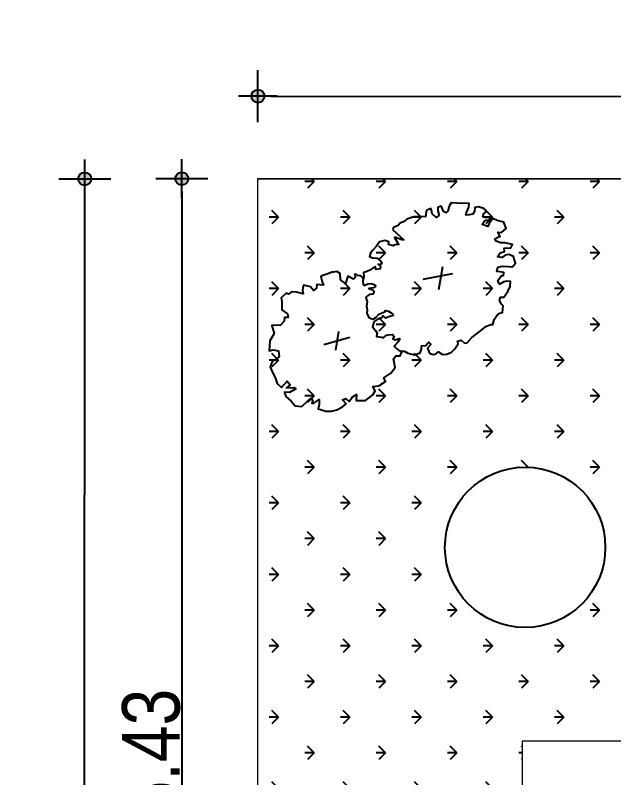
# Model space of a CAD drawing. Header units: inches. Extents: x 203 to 1065, y -1127 to 921.
# Drawn here: x 589.83 to 598.13, y 792.14 to 802.71 of the extents above; entities that cross this region are included whole.
import ezdxf

# ---------------------------------------------------------------- set-up
doc = ezdxf.new("R2010")
doc.units = ezdxf.units.IN
doc.header["$MEASUREMENT"] = 0
doc.header["$PDMODE"] = 35
for name, color, linetype in [('calle', 3, 'Continuous'), ('COTAS', 7, 'Continuous'), ('Vegetación', 102, 'Continuous')]:
    doc.layers.add(name, color=color, linetype=linetype)
doc.styles.add('TECHNICLITE', font='techl___.ttf')
doc.dimstyles.new('1-100', dxfattribs={"dimscale": 0, "dimtxt": 0.09, "dimasz": 0.03, "dimexe": 0.12, "dimexo": 0.2, "dimgap": 0.005, "dimtad": 3, "dimzin": 0, "dimdsep": 46, "dimtxsty": 'TECHNICLITE', "dimblk1": 'COTA', "dimblk2": 'COTA', "dimsah": 1, "dimcen": 2.5, "dimse1": 1, "dimse2": 1, "dimclrd": 7, "dimclre": 7, "dimclrt": 7, "dimadec": 0, "dimazin": 0, "dimtfac": 1, "dimtdec": 6, "dimtmove": 2, "dimatfit": 3, "dimldrblk": 'COTA', "dimfxl": 1, "dimtolj": 1, "dimtzin": 0, "dimarcsym": 0})

# ---------------------------------------------------------------- blocks, each defined once
blk = doc.blocks.new('COTA')
h = blk.add_hatch(color=256)
edge = h.paths.add_edge_path()
edge.add_arc((0, 0), 0.5, 0, 360)
for p, q in [((0, 2), (0, -2)), ((-1.5, 0), (1.5, 0))]:
    blk.add_line(p, q)
blk.add_circle((0, 0), 0.5)
blk = doc.blocks.new('*D142')
at = {"layer": 'COTAS', "color": 7, "lineweight": -2, "transparency": 16777216}
blk.add_line((592.14, 800.262), (592.14, 784.191), dxfattribs=at)
at = {"layer": 'Defpoints', "color": 0, "transparency": 16777216}
for p in [(593.196, 800.442), (592.14, 784.011), (593.196, 784.011)]:
    blk.add_point(p, dxfattribs=at)
at = {"layer": 'COTAS', "color": 7, "lineweight": -2, "transparency": 16777216, "xscale": 0.18, "yscale": 0.18, "zscale": 0.18}
for p, rotation in [((592.14, 800.442), 90), ((592.14, 784.011), 270)]:
    blk.add_blockref('COTA', p, dxfattribs=dict(at, rotation=rotation))
at = {"layer": 'COTAS', "color": 7, "transparency": 16777216, "insert": (591.717, 792.226), "char_height": 0.8, "attachment_point": 5, "rotation": 90, "style": 'TECHNICLITE'}
blk.add_mtext('\\A1;16.43', dxfattribs=at)
blk = doc.blocks.new('*D139')
at = {"layer": 'COTAS', "color": 7, "lineweight": -2, "transparency": 16777216}
blk.add_line((590.746, 632.543), (590.794, 800.259), dxfattribs=at)
at = {"layer": 'Defpoints', "color": 0, "transparency": 16777216}
for p in [(590.794, 800.439), (594.322, 800.438), (594.274, 632.362)]:
    blk.add_point(p, dxfattribs=at)
at = {"layer": 'COTAS', "color": 7, "lineweight": -2, "transparency": 16777216, "xscale": 0.18, "yscale": 0.18, "zscale": 0.18}
for p, rotation in [((590.794, 800.439), 89.98356313215639), ((590.746, 632.363), 269.9835631321563)]:
    blk.add_blockref('COTA', p, dxfattribs=dict(at, rotation=rotation))
at = {"layer": 'COTAS', "color": 7, "transparency": 16777216, "insert": (590.355, 716.401), "char_height": 0.8, "attachment_point": 5, "rotation": 89.9836, "style": 'TECHNICLITE'}
blk.add_mtext('\\A1;168.07', dxfattribs=at)
blk = doc.blocks.new('*D140')
at = {"layer": 'COTAS', "color": 7, "lineweight": -2, "transparency": 16777216}
blk.add_line((593.375, 801.584), (657.625, 801.567), dxfattribs=at)
at = {"layer": 'Defpoints', "color": 0, "transparency": 16777216}
for p in [(657.805, 801.567), (593.195, 800.438), (657.805, 800.422)]:
    blk.add_point(p, dxfattribs=at)
at = {"layer": 'COTAS', "color": 7, "lineweight": -2, "transparency": 16777216, "xscale": 0.18, "yscale": 0.18, "zscale": 0.18}
for p, rotation in [((593.195, 801.584), 179.9856051802273), ((657.805, 801.567), 359.9856051802274)]:
    blk.add_blockref('COTA', p, dxfattribs=dict(at, rotation=rotation))
at = {"layer": 'COTAS', "color": 7, "transparency": 16777216, "insert": (625.5, 801.989), "char_height": 0.8, "attachment_point": 5, "rotation": 359.9856, "style": 'TECHNICLITE'}
blk.add_mtext('\\A1;64.61', dxfattribs=at)
blk = doc.blocks.new('2')
for points in [[(0.05193, 0.26095), (0.0539, 0.26213), (0.06435, 0.25167), (0.07481, 0.25167), (0.08178, 0.27958), (0.11314, 0.26562), (0.11663, 0.29354), (0.09572, 0.31447), (0.0992, 0.33192), (0.11314, 0.34239), (0.11663, 0.34587), (0.13057, 0.35285), (0.15496, 0.36681), (0.16542, 0.3703), (0.17936, 0.34936), (0.18633, 0.33541), (0.20376, 0.35983), (0.2177, 0.34936), (0.23512, 0.35285), (0.23164, 0.37379), (0.24636, 0.4021), (0.24984, 0.4021), (0.26727, 0.39164), (0.27773, 0.37768), (0.29167, 0.40559), (0.30561, 0.42304), (0.32303, 0.42653), (0.32652, 0.437), (0.35788, 0.44049), (0.36834, 0.42653), (0.39622, 0.4021), (0.39273, 0.3707), (0.40319, 0.35675), (0.41365, 0.3707), (0.42759, 0.36023), (0.45198, 0.36023), (0.47986, 0.38815), (0.49999, 0.35634), (0.53833, 0.34936), (0.57318, 0.32145), (0.55924, 0.31098), (0.5453, 0.29005), (0.56273, 0.26911), (0.60106, 0.27958), (0.62546, 0.26911), (0.63591, 0.24818), (0.64637, 0.22026), (0.66031, 0.19584), (0.66031, 0.16793), (0.62197, 0.16793), (0.62546, 0.14699), (0.64637, 0.15048), (0.62197, 0.12606), (0.62197, 0.11559), (0.65334, 0.12606), (0.66728, 0.1435), (0.67774, 0.12606), (0.67774, 0.09465), (0.68122, 0.06674), (0.6638, 0.04232), (0.62894, 0.03883), (0.60803, 0.03534), (0.61152, 0.02138), (0.62197, 0.01789), (0.61849, 0.01091), (0.59758, 0.00743), (0.58712, 0.00394), (0.60455, -0.01002), (0.62197, -0.02049), (0.61152, -0.04491), (0.60803, -0.05189), (0.59061, -0.07283), (0.5697, -0.08678), (0.54182, -0.09725), (0.52091, -0.10074), (0.51742, -0.07631), (0.50348, -0.08329), (0.50348, -0.10423), (0.47908, -0.10074), (0.45817, -0.10772), (0.47908, -0.12516), (0.4512, -0.15657), (0.40938, -0.16354), (0.38847, -0.16005), (0.3815, -0.13912), (0.36059, -0.15657), (0.32574, -0.16703), (0.31877, -0.14959), (0.28043, -0.16005), (0.24906, -0.15657), (0.22467, -0.12516), (0.20724, -0.12516), (0.1933, -0.13912), (0.17588, -0.13214)], [(0.05193, 0.26095), (0.05107, 0.25146), (0.04254, 0.24079), (0.04254, 0.23012), (0.0468, 0.21732)], [(0.28392, 0.08768), (0.38847, 0.15397)], [(0.29786, 0.1435), (0.37104, 0.09814)], [(-0.24234, -0.06934), (-0.1343, 0.0144)], [(-0.14824, -0.06934), (-0.23886, -0.01351)]]:
    blk.add_lwpolyline(points)
blk.add_lwpolyline([(-0.21098, 0.26911), (-0.21098, 0.19933), (-0.20401, 0.20631), (-0.19355, 0.23422), (-0.19006, 0.23771), (-0.18309, 0.21329), (-0.17961, 0.20282), (-0.17264, 0.2098), (-0.16218, 0.21678), (-0.1587, 0.21678), (-0.14824, 0.23771), (-0.1587, 0.24469), (-0.15173, 0.26213), (-0.13082, 0.27609), (-0.10642, 0.2726), (-0.08203, 0.2726), (-0.0646, 0.2726), (-0.05066, 0.26562), (-0.05414, 0.25167), (-0.06808, 0.23422), (-0.06808, 0.22026), (-0.06808, 0.21329), (-0.0646, 0.20282), (-0.05066, 0.20631), (-0.05066, 0.21329), (-0.05066, 0.19933), (-0.0402, 0.19235), (-0.02626, 0.20282), (-0.03323, 0.21678), (-0.01581, 0.22026), (-0.00535, 0.22375), (0.01207, 0.23073), (0.02253, 0.23771), (0.03647, 0.22375), (0.0539, 0.21329), (0.06435, 0.20282), (0.06435, 0.19584), (0.04693, 0.18886), (0.03647, 0.17839), (0.0295, 0.16095), (0.03298, 0.15397), (0.04344, 0.15746), (0.06087, 0.17142), (0.0539, 0.15397), (0.0539, 0.1435), (0.06784, 0.14001), (0.07829, 0.15048), (0.08875, 0.15397), (0.0992, 0.15397), (0.10966, 0.13652), (0.12708, 0.12606), (0.13754, 0.1121), (0.13754, 0.1121), (0.15148, 0.10163), (0.15845, 0.0807), (0.15148, 0.06325), (0.13754, 0.05976), (0.11663, 0.05976), (0.10269, 0.05278), (0.08875, 0.04581), (0.08526, 0.0493), (0.07829, 0.03534), (0.07481, 0.02138), (0.07481, 0.01091), (0.07829, 0.00743), (0.09572, 0.01789), (0.10966, 0.02487), (0.10966, 0.03883), (0.12011, 0.03883), (0.14102, 0.0493), (0.15845, 0.05278), (0.16542, 0.0493), (0.16542, 0.0493), (0.17936, 0.04232), (0.18285, 0.02138), (0.18633, 0.00743), (0.20027, 0.00045), (0.1933, -0.01002), (0.18633, -0.02049), (0.18633, -0.02747), (0.16542, -0.03096), (0.15845, -0.03444), (0.14451, -0.0484), (0.14799, -0.06236), (0.15845, -0.06236), (0.15496, -0.07283), (0.13754, -0.08329), (0.13754, -0.08678), (0.15496, -0.09027), (0.17936, -0.09027), (0.17936, -0.10423), (0.17936, -0.11818), (0.17239, -0.13214), (0.16542, -0.13912), (0.16194, -0.15657), (0.14799, -0.18448), (0.1236, -0.19844), (0.10617, -0.19146), (0.09572, -0.18099), (0.08178, -0.19495), (0.07132, -0.19495), (0.06087, -0.19495), (0.06087, -0.20541), (0.06435, -0.2089), (0.08526, -0.2089), (0.09223, -0.22286), (0.09572, -0.23333), (0.08875, -0.24728), (0.08178, -0.25426), (0.06435, -0.25775), (0.06435, -0.26473), (0.06087, -0.27869), (0.04693, -0.29264), (0.02601, -0.30311), (0.0051, -0.30311), (-0.02278, -0.29962), (-0.02975, -0.28915), (-0.04369, -0.29962), (-0.04369, -0.31707), (-0.05066, -0.32754), (-0.08551, -0.32754), (-0.14127, -0.338), (-0.16567, -0.34149), (-0.18658, -0.35196), (-0.19355, -0.35894), (-0.21446, -0.34847), (-0.23537, -0.34498), (-0.2528, -0.34847), (-0.26325, -0.35545), (-0.28765, -0.338), (-0.28765, -0.32754), (-0.29462, -0.31009), (-0.30856, -0.30311), (-0.31901, -0.31358), (-0.35038, -0.31009), (-0.37478, -0.30311), (-0.3922, -0.28915), (-0.38175, -0.2752), (-0.37129, -0.26822), (-0.35038, -0.26124), (-0.35038, -0.25775), (-0.35735, -0.2438), (-0.38523, -0.24031), (-0.3922, -0.24728), (-0.40266, -0.24031), (-0.38872, -0.21588), (-0.38523, -0.21239), (-0.40266, -0.20192), (-0.42008, -0.21588), (-0.43751, -0.23682), (-0.44797, -0.25077), (-0.46888, -0.25077), (-0.4863, -0.22286), (-0.47933, -0.20192), (-0.46539, -0.19146), (-0.44797, -0.18797), (-0.43751, -0.17052), (-0.45842, -0.16703), (-0.47585, -0.1775), (-0.4863, -0.16703), (-0.50721, -0.18797), (-0.52464, -0.18448), (-0.50721, -0.15308), (-0.49327, -0.13912), (-0.4863, -0.11818), (-0.48979, -0.10772), (-0.5107, -0.1147), (-0.51418, -0.11818), (-0.52115, -0.09725), (-0.53161, -0.11121), (-0.55949, -0.1147), (-0.57343, -0.08678), (-0.55949, -0.05887), (-0.55252, -0.03793), (-0.52464, -0.04142), (-0.5107, -0.04491), (-0.50024, -0.02049), (-0.52115, -0.017), (-0.54206, -0.03444), (-0.54555, -0.02747), (-0.54206, -0.017), (-0.53509, -0.01351), (-0.52812, 0.00045), (-0.54206, 0.00743), (-0.55252, 0.00394), (-0.55949, 0.01091), (-0.55949, 0.02138), (-0.54903, 0.04581), (-0.53509, 0.05627), (-0.52115, 0.04581), (-0.50721, 0.04232), (-0.49327, 0.05278), (-0.48282, 0.06325), (-0.49676, 0.07023), (-0.51767, 0.07721), (-0.53161, 0.08768), (-0.49676, 0.12955), (-0.47933, 0.15048), (-0.46191, 0.14699), (-0.441, 0.13652), (-0.43054, 0.13652), (-0.42705, 0.15048), (-0.43402, 0.16444), (-0.43751, 0.17491), (-0.42357, 0.18188), (-0.41311, 0.17142), (-0.40266, 0.15746), (-0.39917, 0.15397), (-0.38523, 0.15746), (-0.38523, 0.18188), (-0.39569, 0.19584), (-0.39917, 0.20282), (-0.38175, 0.2098), (-0.37478, 0.2098), (-0.36084, 0.19933), (-0.35387, 0.19584), (-0.33993, 0.21329), (-0.31901, 0.23422), (-0.29113, 0.25167), (-0.27719, 0.25167), (-0.25628, 0.26213), (-0.24234, 0.26213), (-0.22143, 0.2726)], close=True)
blk = doc.blocks.new('10100909')
at = {"xscale": 10, "zscale": 10}
blk.add_blockref('2', (-0.6642, -0.0271), dxfattribs=at)
blk = doc.blocks.new('PLANTA-H')
at = {"xscale": 0.15, "yscale": 1.5, "zscale": 0.15}
blk.add_blockref('10100909', (0, 0), dxfattribs=at)
blk = doc.blocks.new('planta-vista-superior-12-1213')
blk.add_blockref('PLANTA-H', (9.5568, 16.1736))

msp = doc.modelspace()

# ---------------------------------------------------------------- hatches: boundary and pattern name
at = {"layer": 'Vegetación', "linetype": 'ByBlock'}
h = msp.add_hatch(dxfattribs=at)
h.set_pattern_fill('GRASS', color=256, scale=0.7, angle=90)
h.set_pattern_definition([(180, (0.00606, 0.5228), (-0.49497475, -0.49497475), [0.13125, -0.8586995]), (135, (0.00606, 0.5228), (-0.49497475, -0.49497475), [0.13125, -0.56875]), (225, (0.00606, 0.5228), (0.49497475, -0.49497475), [0.13125, -0.56875])])
h.paths.add_polyline_path([(606.888, 800.438), (593.195, 800.442), (593.196, 784.011), (596.86, 784.005), (596.86, 792.647), (606.888, 792.647)])
edge = h.paths.add_edge_path(flags=16)
edge.add_arc((596.909, 795.334), 1.112, 0, 360)
edge = h.paths.add_edge_path(flags=16)
edge.add_arc((599.628, 794.344), 0.529, 0, 360)
edge = h.paths.add_edge_path(flags=16)
edge.add_arc((599.641, 797.537), 1.385, 0, 360)
h.paths.add_polyline_path([(601.551, 794.325), (604.827, 796.448), (605.403, 795.56), (602.126, 793.437)], flags=16)
h.paths.add_polyline_path([(602.753, 795.266), (602.753, 798.778), (601.837, 798.778), (601.837, 795.266)], flags=16)
h.paths.add_polyline_path([(602.078, 795.487), (602.078, 798.701), (601.295, 798.701), (601.295, 795.487)], flags=16)

# ---------------------------------------------------------------- linework, layer by layer
at = {"color": 4, "lineweight": 0}
msp.add_line((593.201, 632.366), (593.195, 800.442), dxfattribs=at)
at = {"layer": 'calle', "color": 4}
msp.add_lwpolyline([(593.195, 800.442), (656.31, 800.424, 0.413172), (657.811, 801.918), (657.847, 811.406)], format="xyb", dxfattribs=at)
at = {"layer": 'calle'}
msp.add_circle((596.903, 795.332), 1.112, dxfattribs=at)
at = {"layer": 'Vegetación', "linetype": 'Continuous', "lineweight": 0}
msp.add_lwpolyline([(606.888, 792.647), (606.888, 792.647), (596.86, 792.647), (596.86, 784.005)], dxfattribs=at)

# ---------------------------------------------------------------- block references
at = {"layer": 'Vegetación', "xscale": -2.032, "yscale": 2.032, "zscale": 2.032, "rotation": 48.30566663319136}
msp.add_blockref('planta-vista-superior-12-1213', (632.507, 791.254), dxfattribs=at)

# ---------------------------------------------------------------- dimensions: what is measured, and where the dimension line sits
at = {"layer": 'COTAS'}
for p1, p2, distance, picture, middle in [((593.195, 800.438), (657.805, 800.422), 1.145, '*D140', (625.5, 801.989)), ((593.196, 800.442), (593.196, 784.011), -1.056, '*D142', (591.717, 792.226))]:
    dim = msp.add_aligned_dim(p1=p1, p2=p2, distance=distance, dimstyle='1-100', override={"dimscale": 1, "dimtxt": 0.8, "dimasz": 0.18}, dxfattribs=at)
    dim.commit()
    dim.dimension.update_dxf_attribs({"geometry": picture, "text_midpoint": middle})
dim = msp.add_aligned_dim(p1=(594.274, 632.362), p2=(594.322, 800.438), distance=3.528, text='168.07', dimstyle='1-100', override={"dimscale": 1, "dimtxt": 0.8, "dimasz": 0.18}, dxfattribs=at)
dim.commit()
dim.dimension.update_dxf_attribs({"geometry": '*D139', "text_midpoint": (590.355, 716.401)})

doc.saveas('drawing.dxf')
